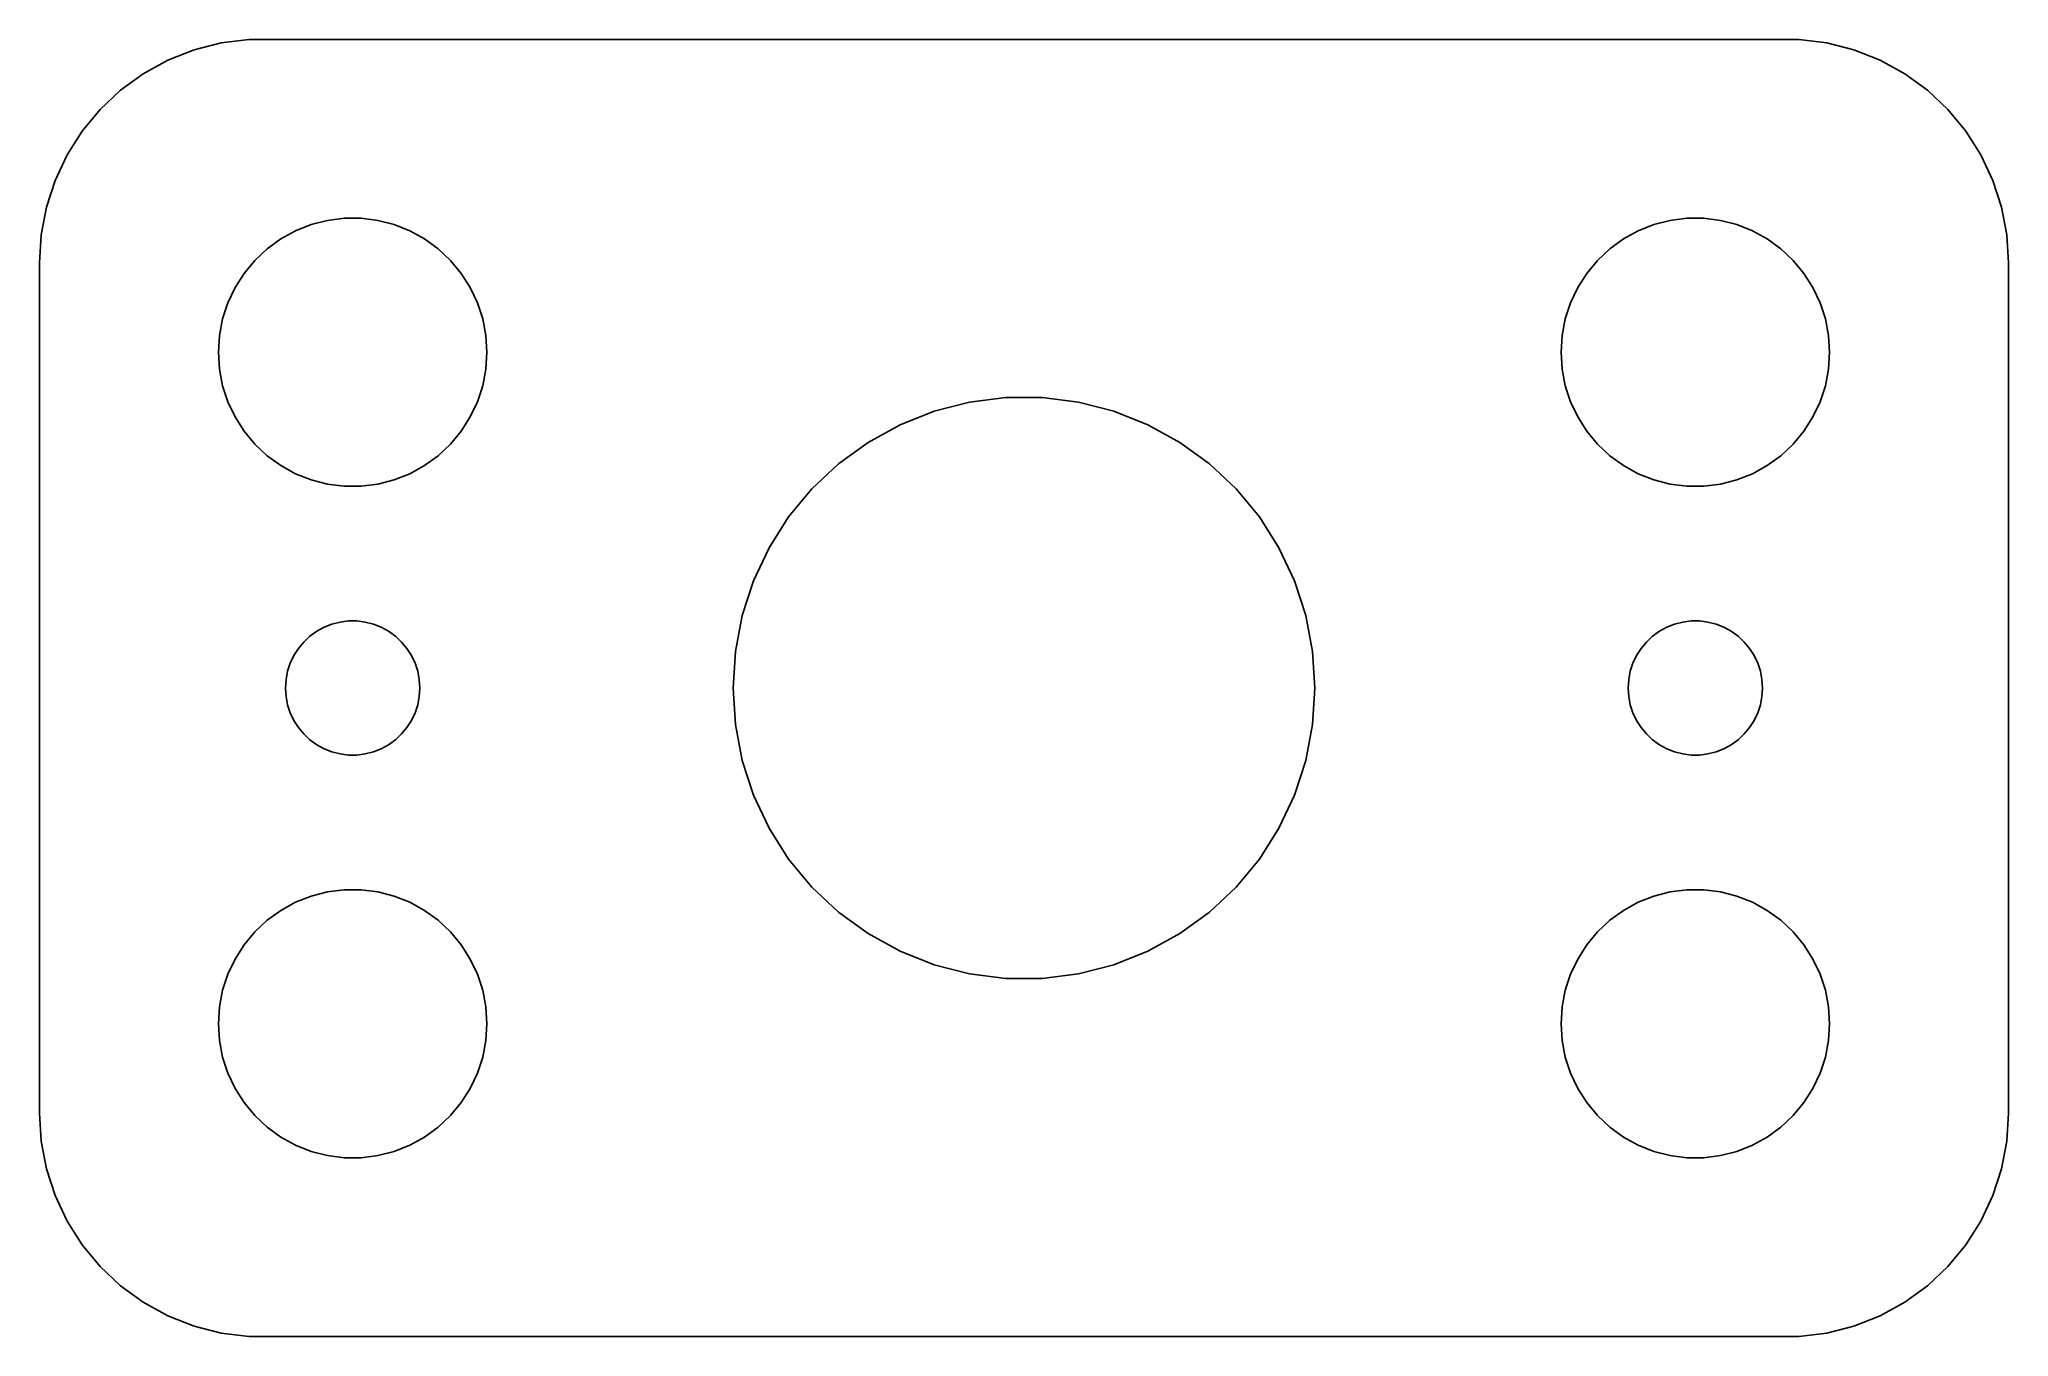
# Model space of a CAD drawing. Header units: metres. Extents: x -22 to 22, y 24.5 to 53.5.
import ezdxf

# ---------------------------------------------------------------- set-up
doc = ezdxf.new("R2010")
doc.units = ezdxf.units.M

msp = doc.modelspace()

# ---------------------------------------------------------------- linework, layer by layer
for p, q in [((-18.5451, 53.2553), (-19.1289, 53.0241)), ((-17.9369, 53.4114), (-18.5451, 53.2553)), ((-17.3139, 53.4901), (-17.9369, 53.4114)), ((17.3139, 53.4901), (-17.3139, 53.4901)), ((17.9369, 53.4114), (17.3139, 53.4901)), ((18.5451, 53.2553), (17.9369, 53.4114)), ((19.1289, 53.0241), (18.5451, 53.2553)), ((-19.1289, 53.0241), (-19.6791, 52.7216)), ((19.6791, 52.7216), (19.1289, 53.0241)), ((-19.6791, 52.7216), (-20.1871, 52.3526)), ((20.1871, 52.3526), (19.6791, 52.7216)), ((-20.6448, 51.9227), (-21.0451, 51.4389)), ((-20.1871, 52.3526), (-20.6448, 51.9227)), ((20.6448, 51.9227), (20.1871, 52.3526)), ((21.0451, 51.4389), (20.6448, 51.9227)), ((-21.0451, 51.4389), (-21.3815, 50.9088)), ((21.3815, 50.9088), (21.0451, 51.4389)), ((-21.3815, 50.9088), (-21.6489, 50.3406)), ((21.6489, 50.3406), (21.3815, 50.9088)), ((-21.6489, 50.3406), (-21.8429, 49.7434)), ((21.8429, 49.7434), (21.6489, 50.3406)), ((-21.8429, 49.7434), (-21.9606, 49.1267)), ((21.9606, 49.1267), (21.8429, 49.7434)), ((-16.2773, 49.2145), (-15.927, 49.3532)), ((-15.927, 49.3532), (-15.5621, 49.4469)), ((-15.5621, 49.4469), (-15.1884, 49.4941)), ((-15.1884, 49.4941), (-14.8116, 49.4941)), ((-14.8116, 49.4941), (-14.4379, 49.4469)), ((-14.4379, 49.4469), (-14.0729, 49.3532)), ((-14.0729, 49.3532), (-13.7227, 49.2145)), ((13.7227, 49.2145), (14.0729, 49.3532)), ((14.0729, 49.3532), (14.4379, 49.4469)), ((14.4379, 49.4469), (14.8116, 49.4941)), ((14.8116, 49.4941), (15.1884, 49.4941)), ((15.1884, 49.4941), (15.5621, 49.4469)), ((15.5621, 49.4469), (15.927, 49.3532)), ((15.927, 49.3532), (16.2773, 49.2145)), ((-21.9606, 49.1267), (-22, 48.5)), ((-16.9123, 48.8115), (-16.6075, 49.033)), ((-16.6075, 49.033), (-16.2773, 49.2145)), ((-13.7227, 49.2145), (-13.3925, 49.033)), ((-13.3925, 49.033), (-13.0877, 48.8115)), ((13.0877, 48.8115), (13.3925, 49.033)), ((13.3925, 49.033), (13.7227, 49.2145)), ((16.2773, 49.2145), (16.6075, 49.033)), ((16.6075, 49.033), (16.9123, 48.8115)), ((22, 48.5), (21.9606, 49.1267)), ((-22, 48.5), (-22, 29.5)), ((-17.427, 48.2634), (-17.1869, 48.5536)), ((-17.1869, 48.5536), (-16.9123, 48.8115)), ((-13.0877, 48.8115), (-12.8131, 48.5536)), ((-12.8131, 48.5536), (-12.5729, 48.2634)), ((12.5729, 48.2634), (12.8131, 48.5536)), ((12.8131, 48.5536), (13.0877, 48.8115)), ((16.9123, 48.8115), (17.1869, 48.5536)), ((17.1869, 48.5536), (17.427, 48.2634)), ((22, 29.5), (22, 48.5)), ((-17.6289, 47.9453), (-17.427, 48.2634)), ((-12.5729, 48.2634), (-12.3711, 47.9453)), ((12.3711, 47.9453), (12.5729, 48.2634)), ((17.427, 48.2634), (17.6289, 47.9453)), ((-17.9057, 47.2461), (-17.7893, 47.6044)), ((-17.7893, 47.6044), (-17.6289, 47.9453)), ((-12.3711, 47.9453), (-12.2107, 47.6044)), ((-12.2107, 47.6044), (-12.0942, 47.2461)), ((12.0942, 47.2461), (12.2107, 47.6044)), ((12.2107, 47.6044), (12.3711, 47.9453)), ((17.6289, 47.9453), (17.7893, 47.6044)), ((17.7893, 47.6044), (17.9057, 47.2461)), ((-17.9763, 46.876), (-17.9057, 47.2461)), ((-12.0942, 47.2461), (-12.0237, 46.876)), ((12.0237, 46.876), (12.0942, 47.2461)), ((17.9057, 47.2461), (17.9763, 46.876)), ((-18, 46.5), (-17.9763, 46.876)), ((-12.0237, 46.876), (-12, 46.5)), ((12, 46.5), (12.0237, 46.876)), ((17.9763, 46.876), (18, 46.5)), ((-17.9763, 46.124), (-18, 46.5)), ((-12, 46.5), (-12.0237, 46.124)), ((12.0237, 46.124), (12, 46.5)), ((18, 46.5), (17.9763, 46.124)), ((-17.9057, 45.7539), (-17.9763, 46.124)), ((-12.0237, 46.124), (-12.0942, 45.7539)), ((12.0942, 45.7539), (12.0237, 46.124)), ((17.9763, 46.124), (17.9057, 45.7539)), ((-17.7893, 45.3956), (-17.9057, 45.7539)), ((-17.6289, 45.0547), (-17.7893, 45.3956)), ((-12.2107, 45.3956), (-12.3711, 45.0547)), ((-12.0942, 45.7539), (-12.2107, 45.3956)), ((-2.00861, 45.1819), (-1.21797, 45.3849)), ((-1.21797, 45.3849), (-0.40813, 45.4872)), ((-0.40813, 45.4872), (0.40813, 45.4872)), ((0.40813, 45.4872), (1.21797, 45.3849)), ((1.21797, 45.3849), (2.00861, 45.1819)), ((12.2107, 45.3956), (12.0942, 45.7539)), ((12.3711, 45.0547), (12.2107, 45.3956)), ((17.7893, 45.3956), (17.6289, 45.0547)), ((17.9057, 45.7539), (17.7893, 45.3956)), ((-17.427, 44.7366), (-17.6289, 45.0547)), ((-12.3711, 45.0547), (-12.5729, 44.7366)), ((-3.48286, 44.4881), (-2.76756, 44.8814)), ((-2.76756, 44.8814), (-2.00861, 45.1819)), ((2.00861, 45.1819), (2.76756, 44.8814)), ((2.76756, 44.8814), (3.48286, 44.4881)), ((12.5729, 44.7366), (12.3711, 45.0547)), ((17.6289, 45.0547), (17.427, 44.7366)), ((-17.1869, 44.4464), (-17.427, 44.7366)), ((-16.9123, 44.1884), (-17.1869, 44.4464)), ((-12.8131, 44.4464), (-13.0877, 44.1884)), ((-12.5729, 44.7366), (-12.8131, 44.4464)), ((-4.14325, 44.0083), (-3.48286, 44.4881)), ((3.48286, 44.4881), (4.14325, 44.0083)), ((12.8131, 44.4464), (12.5729, 44.7366)), ((13.0877, 44.1884), (12.8131, 44.4464)), ((17.1869, 44.4464), (16.9123, 44.1884)), ((17.427, 44.7366), (17.1869, 44.4464)), ((-16.6075, 43.967), (-16.9123, 44.1884)), ((-13.0877, 44.1884), (-13.3925, 43.967)), ((-4.73828, 43.4496), (-4.14325, 44.0083)), ((4.14325, 44.0083), (4.73828, 43.4496)), ((13.3925, 43.967), (13.0877, 44.1884)), ((16.9123, 44.1884), (16.6075, 43.967)), ((-16.2773, 43.7855), (-16.6075, 43.967)), ((-15.927, 43.6468), (-16.2773, 43.7855)), ((-15.5621, 43.5531), (-15.927, 43.6468)), ((-14.0729, 43.6468), (-14.4379, 43.5531)), ((-13.7227, 43.7855), (-14.0729, 43.6468)), ((-13.3925, 43.967), (-13.7227, 43.7855)), ((13.7227, 43.7855), (13.3925, 43.967)), ((14.0729, 43.6468), (13.7227, 43.7855)), ((14.4379, 43.5531), (14.0729, 43.6468)), ((15.927, 43.6468), (15.5621, 43.5531)), ((16.2773, 43.7855), (15.927, 43.6468)), ((16.6075, 43.967), (16.2773, 43.7855)), ((-15.1884, 43.5059), (-15.5621, 43.5531)), ((-14.8116, 43.5059), (-15.1884, 43.5059)), ((-14.4379, 43.5531), (-14.8116, 43.5059)), ((-5.25861, 42.8206), (-4.73828, 43.4496)), ((4.73828, 43.4496), (5.25861, 42.8206)), ((14.8116, 43.5059), (14.4379, 43.5531)), ((15.1884, 43.5059), (14.8116, 43.5059)), ((15.5621, 43.5531), (15.1884, 43.5059)), ((-5.69598, 42.1314), (-5.25861, 42.8206)), ((5.25861, 42.8206), (5.69598, 42.1314)), ((-6.04353, 41.3928), (-5.69598, 42.1314)), ((5.69598, 42.1314), (6.04353, 41.3928)), ((-6.29578, 40.6165), (-6.04353, 41.3928)), ((6.04353, 41.3928), (6.29578, 40.6165)), ((-15.2811, 40.4734), (-15.0942, 40.497)), ((-15.0942, 40.497), (-14.9058, 40.497)), ((-14.9058, 40.497), (-14.7189, 40.4734)), ((-6.44873, 39.8147), (-6.29578, 40.6165)), ((6.29578, 40.6165), (6.44873, 39.8147)), ((14.7189, 40.4734), (14.9058, 40.497)), ((14.9058, 40.497), (15.0942, 40.497)), ((15.0942, 40.497), (15.2811, 40.4734)), ((-16.0934, 40.0268), (-15.9561, 40.1558)), ((-15.9561, 40.1558), (-15.8037, 40.2665)), ((-15.8037, 40.2665), (-15.6387, 40.3572)), ((-15.6387, 40.3572), (-15.4635, 40.4266)), ((-15.4635, 40.4266), (-15.2811, 40.4734)), ((-14.7189, 40.4734), (-14.5365, 40.4266)), ((-14.5365, 40.4266), (-14.3613, 40.3572)), ((-14.3613, 40.3572), (-14.1963, 40.2665)), ((-14.1963, 40.2665), (-14.0439, 40.1558)), ((-14.0439, 40.1558), (-13.9065, 40.0268)), ((13.9065, 40.0268), (14.0439, 40.1558)), ((14.0439, 40.1558), (14.1963, 40.2665)), ((14.1963, 40.2665), (14.3613, 40.3572)), ((14.3613, 40.3572), (14.5365, 40.4266)), ((14.5365, 40.4266), (14.7189, 40.4734)), ((15.2811, 40.4734), (15.4635, 40.4266)), ((15.4635, 40.4266), (15.6387, 40.3572)), ((15.6387, 40.3572), (15.8037, 40.2665)), ((15.8037, 40.2665), (15.9561, 40.1558)), ((15.9561, 40.1558), (16.0934, 40.0268)), ((-16.3947, 39.5522), (-16.3145, 39.7226)), ((-16.3145, 39.7226), (-16.2135, 39.8817)), ((-16.2135, 39.8817), (-16.0934, 40.0268)), ((-13.9065, 40.0268), (-13.7865, 39.8817)), ((-13.7865, 39.8817), (-13.6855, 39.7226)), ((-13.6855, 39.7226), (-13.6053, 39.5522)), ((-6.5, 39), (-6.44873, 39.8147)), ((6.44873, 39.8147), (6.5, 39)), ((13.6053, 39.5522), (13.6855, 39.7226)), ((13.6855, 39.7226), (13.7865, 39.8817)), ((13.7865, 39.8817), (13.9065, 40.0268)), ((16.0934, 40.0268), (16.2135, 39.8817)), ((16.2135, 39.8817), (16.3145, 39.7226)), ((16.3145, 39.7226), (16.3947, 39.5522)), ((-16.5, 39), (-16.4882, 39.188)), ((-16.4882, 39.188), (-16.4529, 39.373)), ((-16.4529, 39.373), (-16.3947, 39.5522)), ((-13.6053, 39.5522), (-13.5471, 39.373)), ((-13.5471, 39.373), (-13.5118, 39.188)), ((-13.5118, 39.188), (-13.5, 39)), ((13.5, 39), (13.5118, 39.188)), ((13.5118, 39.188), (13.5471, 39.373)), ((13.5471, 39.373), (13.6053, 39.5522)), ((16.3947, 39.5522), (16.4529, 39.373)), ((16.4529, 39.373), (16.4882, 39.188)), ((16.4882, 39.188), (16.5, 39)), ((-16.4882, 38.812), (-16.5, 39)), ((-16.4529, 38.627), (-16.4882, 38.812)), ((-13.5118, 38.812), (-13.5471, 38.627)), ((-13.5, 39), (-13.5118, 38.812)), ((-6.44873, 38.1853), (-6.5, 39)), ((6.5, 39), (6.44873, 38.1853)), ((13.5118, 38.812), (13.5, 39)), ((13.5471, 38.627), (13.5118, 38.812)), ((16.4882, 38.812), (16.4529, 38.627)), ((16.5, 39), (16.4882, 38.812)), ((-16.3947, 38.4478), (-16.4529, 38.627)), ((-16.3145, 38.2774), (-16.3947, 38.4478)), ((-13.6053, 38.4478), (-13.6855, 38.2774)), ((-13.5471, 38.627), (-13.6053, 38.4478)), ((13.6053, 38.4478), (13.5471, 38.627)), ((13.6855, 38.2774), (13.6053, 38.4478)), ((16.3947, 38.4478), (16.3145, 38.2774)), ((16.4529, 38.627), (16.3947, 38.4478)), ((-16.2135, 38.1183), (-16.3145, 38.2774)), ((-16.0934, 37.9732), (-16.2135, 38.1183)), ((-15.9561, 37.8442), (-16.0934, 37.9732)), ((-15.8037, 37.7335), (-15.9561, 37.8442)), ((-14.0439, 37.8442), (-14.1963, 37.7335)), ((-13.9065, 37.9732), (-14.0439, 37.8442)), ((-13.7865, 38.1183), (-13.9065, 37.9732)), ((-13.6855, 38.2774), (-13.7865, 38.1183)), ((-6.29578, 37.3835), (-6.44873, 38.1853)), ((6.44873, 38.1853), (6.29578, 37.3835)), ((13.7865, 38.1183), (13.6855, 38.2774)), ((13.9065, 37.9732), (13.7865, 38.1183)), ((14.0439, 37.8442), (13.9065, 37.9732)), ((14.1963, 37.7335), (14.0439, 37.8442)), ((15.9561, 37.8442), (15.8037, 37.7335)), ((16.0934, 37.9732), (15.9561, 37.8442)), ((16.2135, 38.1183), (16.0934, 37.9732)), ((16.3145, 38.2774), (16.2135, 38.1183)), ((-15.6387, 37.6428), (-15.8037, 37.7335)), ((-15.4635, 37.5734), (-15.6387, 37.6428)), ((-15.2811, 37.5266), (-15.4635, 37.5734)), ((-15.0942, 37.503), (-15.2811, 37.5266)), ((-14.9058, 37.503), (-15.0942, 37.503)), ((-14.7189, 37.5266), (-14.9058, 37.503)), ((-14.5365, 37.5734), (-14.7189, 37.5266)), ((-14.3613, 37.6428), (-14.5365, 37.5734)), ((-14.1963, 37.7335), (-14.3613, 37.6428)), ((14.3613, 37.6428), (14.1963, 37.7335)), ((14.5365, 37.5734), (14.3613, 37.6428)), ((14.7189, 37.5266), (14.5365, 37.5734)), ((14.9058, 37.503), (14.7189, 37.5266)), ((15.0942, 37.503), (14.9058, 37.503)), ((15.2811, 37.5266), (15.0942, 37.503)), ((15.4635, 37.5734), (15.2811, 37.5266)), ((15.6387, 37.6428), (15.4635, 37.5734)), ((15.8037, 37.7335), (15.6387, 37.6428)), ((-6.04353, 36.6072), (-6.29578, 37.3835)), ((6.29578, 37.3835), (6.04353, 36.6072)), ((-5.69598, 35.8686), (-6.04353, 36.6072)), ((6.04353, 36.6072), (5.69598, 35.8686)), ((-5.25861, 35.1794), (-5.69598, 35.8686)), ((5.69598, 35.8686), (5.25861, 35.1794)), ((-4.73828, 34.5504), (-5.25861, 35.1794)), ((5.25861, 35.1794), (4.73828, 34.5504)), ((-16.2773, 34.2145), (-15.927, 34.3532)), ((-15.927, 34.3532), (-15.5621, 34.4469)), ((-15.5621, 34.4469), (-15.1884, 34.4941)), ((-15.1884, 34.4941), (-14.8116, 34.4941)), ((-14.8116, 34.4941), (-14.4379, 34.4469)), ((-14.4379, 34.4469), (-14.0729, 34.3532)), ((-14.0729, 34.3532), (-13.7227, 34.2145)), ((-4.14325, 33.9917), (-4.73828, 34.5504)), ((4.73828, 34.5504), (4.14325, 33.9917)), ((13.7227, 34.2145), (14.0729, 34.3532)), ((14.0729, 34.3532), (14.4379, 34.4469)), ((14.4379, 34.4469), (14.8116, 34.4941)), ((14.8116, 34.4941), (15.1884, 34.4941)), ((15.1884, 34.4941), (15.5621, 34.4469)), ((15.5621, 34.4469), (15.927, 34.3532)), ((15.927, 34.3532), (16.2773, 34.2145)), ((-16.9123, 33.8116), (-16.6075, 34.033)), ((-16.6075, 34.033), (-16.2773, 34.2145)), ((-13.7227, 34.2145), (-13.3925, 34.033)), ((-13.3925, 34.033), (-13.0877, 33.8116)), ((-3.48286, 33.5119), (-4.14325, 33.9917)), ((4.14325, 33.9917), (3.48286, 33.5119)), ((13.0877, 33.8116), (13.3925, 34.033)), ((13.3925, 34.033), (13.7227, 34.2145)), ((16.2773, 34.2145), (16.6075, 34.033)), ((16.6075, 34.033), (16.9123, 33.8116)), ((-17.427, 33.2634), (-17.1869, 33.5536)), ((-17.1869, 33.5536), (-16.9123, 33.8116)), ((-13.0877, 33.8116), (-12.8131, 33.5536)), ((-12.8131, 33.5536), (-12.5729, 33.2634)), ((-2.76756, 33.1186), (-3.48286, 33.5119)), ((3.48286, 33.5119), (2.76756, 33.1186)), ((12.5729, 33.2634), (12.8131, 33.5536)), ((12.8131, 33.5536), (13.0877, 33.8116)), ((16.9123, 33.8116), (17.1869, 33.5536)), ((17.1869, 33.5536), (17.427, 33.2634)), ((-17.6289, 32.9453), (-17.427, 33.2634)), ((-12.5729, 33.2634), (-12.3711, 32.9453)), ((-2.00861, 32.8181), (-2.76756, 33.1186)), ((2.76756, 33.1186), (2.00861, 32.8181)), ((12.3711, 32.9453), (12.5729, 33.2634)), ((17.427, 33.2634), (17.6289, 32.9453)), ((-17.9057, 32.2461), (-17.7893, 32.6044)), ((-17.7893, 32.6044), (-17.6289, 32.9453)), ((-12.3711, 32.9453), (-12.2107, 32.6044)), ((-12.2107, 32.6044), (-12.0942, 32.2461)), ((-1.21797, 32.6151), (-2.00861, 32.8181)), ((-0.40813, 32.5128), (-1.21797, 32.6151)), ((1.21797, 32.6151), (0.40813, 32.5128)), ((2.00861, 32.8181), (1.21797, 32.6151)), ((12.0942, 32.2461), (12.2107, 32.6044)), ((12.2107, 32.6044), (12.3711, 32.9453)), ((17.6289, 32.9453), (17.7893, 32.6044)), ((17.7893, 32.6044), (17.9057, 32.2461)), ((-17.9763, 31.876), (-17.9057, 32.2461)), ((-12.0942, 32.2461), (-12.0237, 31.876)), ((0.40813, 32.5128), (-0.40813, 32.5128)), ((12.0237, 31.876), (12.0942, 32.2461)), ((17.9057, 32.2461), (17.9763, 31.876)), ((-18, 31.5), (-17.9763, 31.876)), ((-12.0237, 31.876), (-12, 31.5)), ((12, 31.5), (12.0237, 31.876)), ((17.9763, 31.876), (18, 31.5)), ((-17.9763, 31.124), (-18, 31.5)), ((-12, 31.5), (-12.0237, 31.124)), ((12.0237, 31.124), (12, 31.5)), ((18, 31.5), (17.9763, 31.124)), ((-17.9057, 30.7539), (-17.9763, 31.124)), ((-12.0237, 31.124), (-12.0942, 30.7539)), ((12.0942, 30.7539), (12.0237, 31.124)), ((17.9763, 31.124), (17.9057, 30.7539)), ((-17.7893, 30.3956), (-17.9057, 30.7539)), ((-17.6289, 30.0547), (-17.7893, 30.3956)), ((-12.2107, 30.3956), (-12.3711, 30.0547)), ((-12.0942, 30.7539), (-12.2107, 30.3956)), ((12.2107, 30.3956), (12.0942, 30.7539)), ((12.3711, 30.0547), (12.2107, 30.3956)), ((17.7893, 30.3956), (17.6289, 30.0547)), ((17.9057, 30.7539), (17.7893, 30.3956)), ((-17.427, 29.7366), (-17.6289, 30.0547)), ((-12.3711, 30.0547), (-12.5729, 29.7366)), ((12.5729, 29.7366), (12.3711, 30.0547)), ((17.6289, 30.0547), (17.427, 29.7366)), ((-22, 29.5), (-21.9606, 28.8733)), ((-17.1869, 29.4464), (-17.427, 29.7366)), ((-12.5729, 29.7366), (-12.8131, 29.4464)), ((12.8131, 29.4464), (12.5729, 29.7366)), ((17.427, 29.7366), (17.1869, 29.4464)), ((21.9606, 28.8733), (22, 29.5)), ((-16.9123, 29.1885), (-17.1869, 29.4464)), ((-16.6075, 28.967), (-16.9123, 29.1885)), ((-13.0877, 29.1885), (-13.3925, 28.967)), ((-12.8131, 29.4464), (-13.0877, 29.1885)), ((13.0877, 29.1885), (12.8131, 29.4464)), ((13.3925, 28.967), (13.0877, 29.1885)), ((16.9123, 29.1885), (16.6075, 28.967)), ((17.1869, 29.4464), (16.9123, 29.1885)), ((-21.9606, 28.8733), (-21.8429, 28.2566)), ((-16.2773, 28.7855), (-16.6075, 28.967)), ((-15.927, 28.6468), (-16.2773, 28.7855)), ((-15.5621, 28.5531), (-15.927, 28.6468)), ((-14.0729, 28.6468), (-14.4379, 28.5531)), ((-13.7227, 28.7855), (-14.0729, 28.6468)), ((-13.3925, 28.967), (-13.7227, 28.7855)), ((13.7227, 28.7855), (13.3925, 28.967)), ((14.0729, 28.6468), (13.7227, 28.7855)), ((14.4379, 28.5531), (14.0729, 28.6468)), ((15.927, 28.6468), (15.5621, 28.5531)), ((16.2773, 28.7855), (15.927, 28.6468)), ((16.6075, 28.967), (16.2773, 28.7855)), ((21.8429, 28.2566), (21.9606, 28.8733)), ((-21.8429, 28.2566), (-21.6489, 27.6594)), ((-15.1884, 28.5059), (-15.5621, 28.5531)), ((-14.8116, 28.5059), (-15.1884, 28.5059)), ((-14.4379, 28.5531), (-14.8116, 28.5059)), ((14.8116, 28.5059), (14.4379, 28.5531)), ((15.1884, 28.5059), (14.8116, 28.5059)), ((15.5621, 28.5531), (15.1884, 28.5059)), ((21.6489, 27.6594), (21.8429, 28.2566)), ((-21.6489, 27.6594), (-21.3815, 27.0912)), ((21.3815, 27.0912), (21.6489, 27.6594)), ((-21.3815, 27.0912), (-21.0451, 26.5611)), ((21.0451, 26.5611), (21.3815, 27.0912)), ((-21.0451, 26.5611), (-20.6448, 26.0773)), ((20.6448, 26.0773), (21.0451, 26.5611)), ((-20.6448, 26.0773), (-20.1871, 25.6474)), ((20.1871, 25.6474), (20.6448, 26.0773)), ((-20.1871, 25.6474), (-19.6791, 25.2784)), ((19.6791, 25.2784), (20.1871, 25.6474)), ((-19.6791, 25.2784), (-19.1289, 24.9759)), ((19.1289, 24.9759), (19.6791, 25.2784)), ((-19.1289, 24.9759), (-18.5451, 24.7447)), ((-18.5451, 24.7447), (-17.9369, 24.5886)), ((17.9369, 24.5886), (18.5451, 24.7447)), ((18.5451, 24.7447), (19.1289, 24.9759)), ((-17.9369, 24.5886), (-17.3139, 24.5099)), ((-17.3139, 24.5099), (17.3139, 24.5099)), ((17.3139, 24.5099), (17.9369, 24.5886))]:
    msp.add_line(p, q)

doc.saveas('drawing.dxf')
